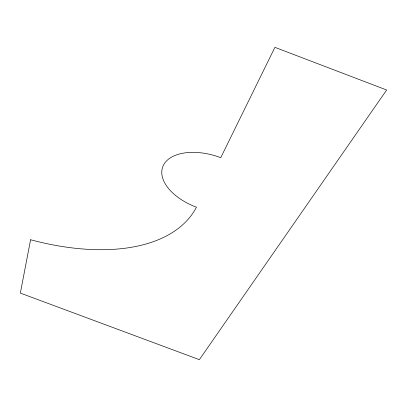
<?xml version="1.0" encoding="UTF-8"?>
<svg xmlns="http://www.w3.org/2000/svg" width="407" height="407" viewBox="0 0 407 407"><rect width="100%" height="100%" fill="white"/><g stroke="black" fill="none" stroke-linecap="round" stroke-linejoin="round"><path stroke-width="0.61" d="M30.581 239.743L20.35 293.091L199.359 359.666L386.65 90.003L274.913 47.334L220.757 157.677A48.392 27.406 18.1 0 0 163.365 165.379A48.392 27.406 18.1 0 0 196.449 207.214A207.361 111.62 26.5 0 1 30.581 239.743"/></g></svg>
